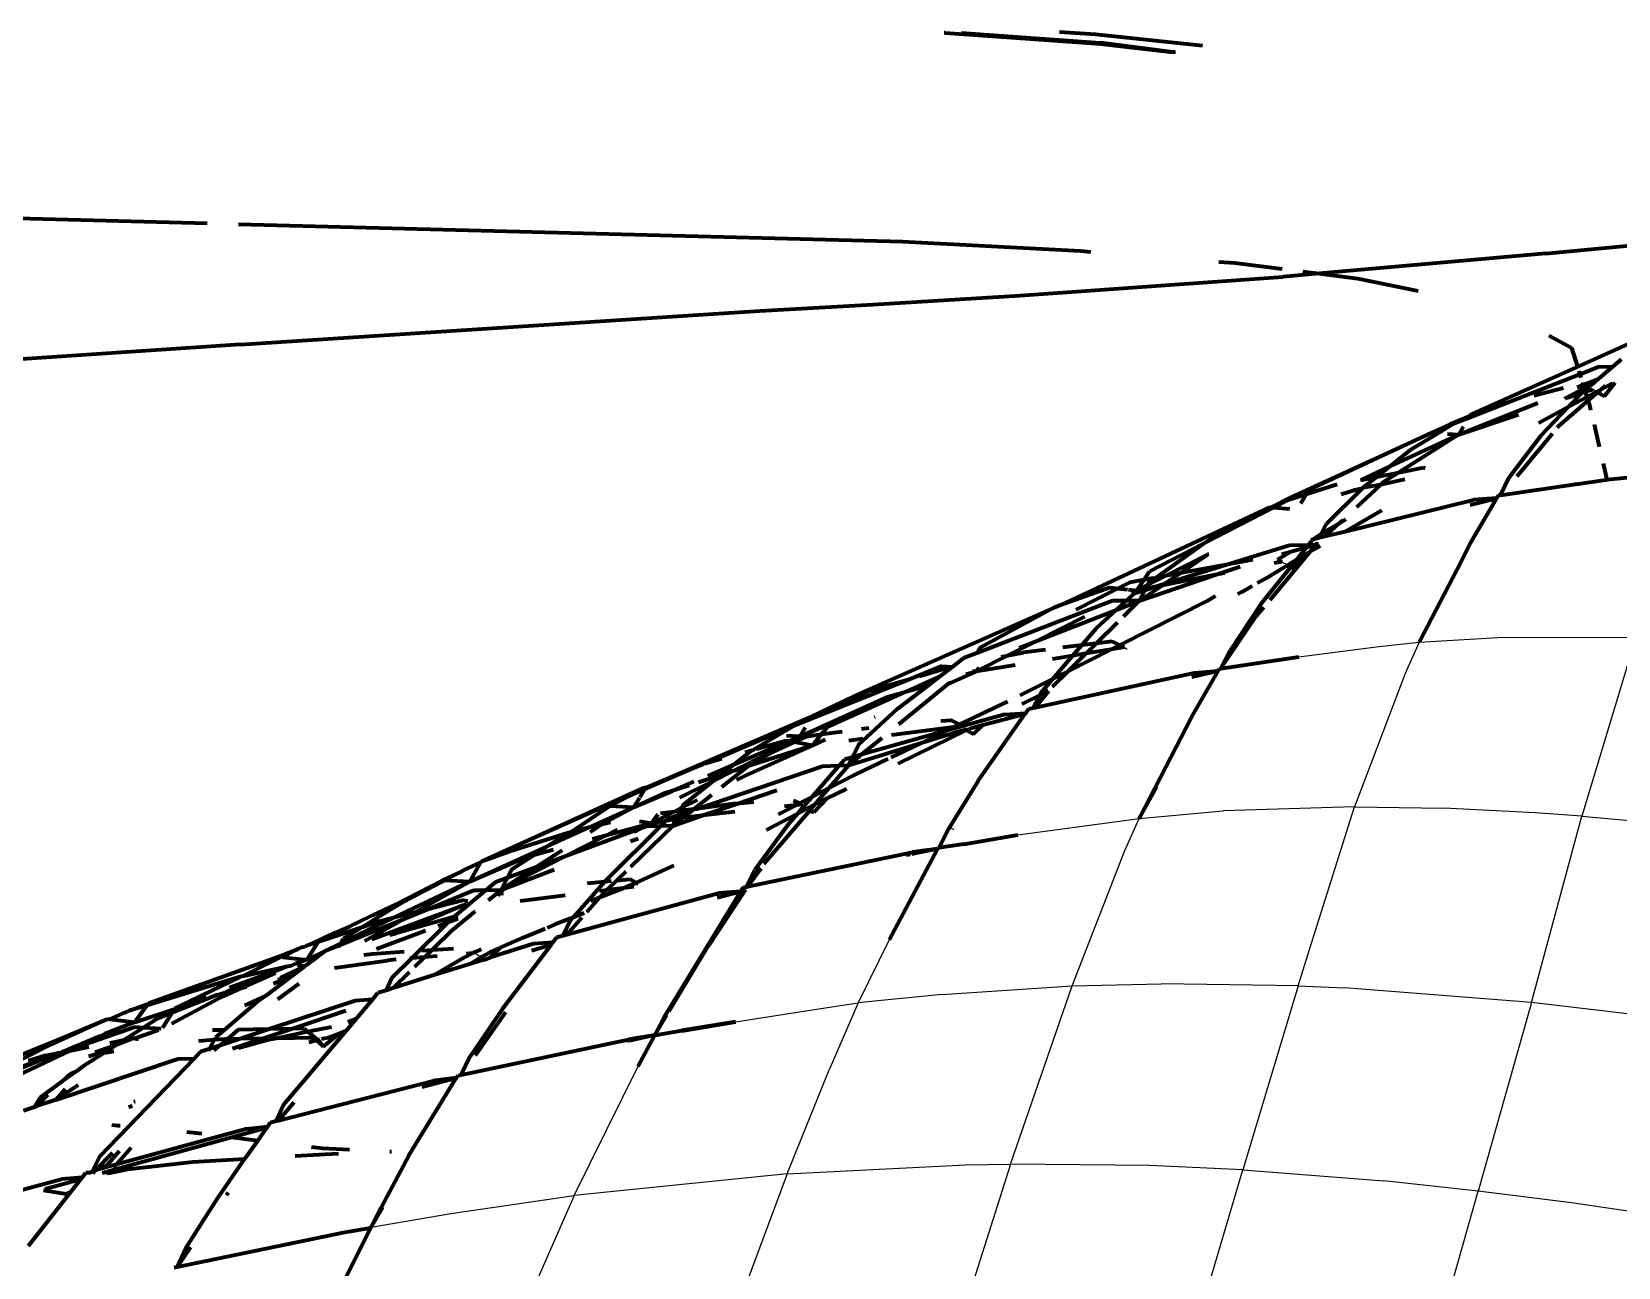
# Model space of a CAD drawing. Header units: millimetres. Extents: x 4307 to 31003, y 2809 to 20009.
# Drawn here: x 7376.8 to 7466.8, y 7479.4 to 7549.4 of the extents above; entities that cross this region are included whole.
import ezdxf

# ---------------------------------------------------------------- set-up
doc = ezdxf.new("R2010")
doc.units = ezdxf.units.MM
doc.layers.add('ProfileEdges', color=7, linetype='Continuous')

msp = doc.modelspace()

# ---------------------------------------------------------------- linework, layer by layer
for p, q in [((7465.543, 7529.02), (7465.339, 7529.167)), ((7447.718, 7519.394), (7448.048, 7519.205)), ((7448.048, 7519.205), (7448.221, 7519.105)), ((7453.203, 7514.581), (7455.507, 7514.839)), ((7455.507, 7514.839), (7454.699, 7513.058)), ((7455.507, 7514.839), (7460.28, 7515.113)), ((7460.28, 7515.113), (7467.675, 7515.096)), ((7467.703, 7514.859), (7464.715, 7504.976)), ((7438.769, 7514.542), (7438.944, 7514.429)), ((7448.68, 7514.005), (7453.203, 7514.581)), ((7454.699, 7513.058), (7451.824, 7505.489)), ((7429.72, 7509.984), (7429.6, 7510.069)), ((7430.241, 7509.614), (7429.892, 7509.862)), ((7420.521, 7505.634), (7420.641, 7505.553)), ((7420.641, 7505.553), (7420.84, 7505.418)), ((7420.84, 7505.418), (7420.953, 7505.296)), ((7432.738, 7503.914), (7439.624, 7504.832)), ((7438.807, 7503.014), (7439.624, 7504.832)), ((7439.624, 7504.832), (7444.382, 7505.27)), ((7451.824, 7505.489), (7444.382, 7505.27)), ((7449.273, 7497.407), (7451.824, 7505.489)), ((7451.824, 7505.489), (7456.891, 7505.417)), ((7462.072, 7505.163), (7456.891, 7505.417)), ((7461.875, 7494.413), (7464.715, 7504.976)), ((7464.715, 7504.976), (7462.072, 7505.163)), ((7464.715, 7504.976), (7468.688, 7504.607)), ((7435.835, 7495.352), (7438.807, 7503.014)), ((7425.446, 7497.964), (7423.688, 7494.384)), ((7401.986, 7497.207), (7402.327, 7496.972)), ((7402.327, 7496.972), (7402.459, 7496.831)), ((7448.639, 7495.35), (7449.273, 7497.407)), ((7428.435, 7494.853), (7435.835, 7495.352)), ((7432.334, 7485.247), (7435.835, 7495.352)), ((7435.835, 7495.352), (7440.87, 7495.453)), ((7448.639, 7495.35), (7440.87, 7495.453)), ((7448.639, 7495.35), (7445.495, 7484.908)), ((7448.639, 7495.35), (7451.259, 7495.227)), ((7461.875, 7494.413), (7451.259, 7495.227)), ((7421.341, 7494.032), (7423.688, 7494.384)), ((7423.688, 7494.384), (7422.051, 7490.582)), ((7428.435, 7494.853), (7423.688, 7494.384)), ((7461.875, 7494.413), (7458.844, 7483.707)), ((7469.134, 7493.536), (7461.875, 7494.413)), ((7416.731, 7493.307), (7421.341, 7494.032)), ((7407.592, 7483.455), (7411.216, 7490.787)), ((7419.661, 7484.687), (7422.051, 7490.582)), ((7419.661, 7484.687), (7429.771, 7485.193)), ((7432.334, 7485.247), (7429.018, 7474.834)), ((7429.771, 7485.193), (7432.334, 7485.247)), ((7440.209, 7485.164), (7432.334, 7485.247)), ((7445.495, 7484.908), (7440.209, 7485.164)), ((7419.661, 7484.687), (7407.592, 7483.455)), ((7419.661, 7484.687), (7415.944, 7474.684)), ((7442.996, 7476.443), (7445.495, 7484.908)), ((7445.495, 7484.908), (7453.498, 7484.297)), ((7458.844, 7483.707), (7453.498, 7484.297)), ((7400.596, 7482.44), (7407.592, 7483.455)), ((7407.592, 7483.455), (7403.374, 7473.873)), ((7455.783, 7472.958), (7458.844, 7483.707)), ((7464.127, 7483.049), (7458.844, 7483.707)), ((7396.077, 7481.664), (7400.596, 7482.44)), ((7469.235, 7482.289), (7464.127, 7483.049))]:
    msp.add_line(p, q)
at = {"layer": 'ProfileEdges', "lineweight": 211}
for p, q in [((7428.624, 7549.379), (7428.564, 7549.379)), ((7428.624, 7549.379), (7437.432, 7548.751)), ((7429.56, 7549.388), (7437.433, 7548.813)), ((7435.107, 7549.442), (7437.146, 7549.308)), ((7437.146, 7549.308), (7443.223, 7548.655)), ((7437.432, 7548.751), (7441.537, 7548.284)), ((7441.537, 7548.284), (7437.433, 7548.813)), ((7441.537, 7548.284), (7441.684, 7548.316)), ((7361.066, 7539.264), (7386.793, 7538.584)), ((7388.562, 7538.537), (7426.201, 7537.541)), ((7462.684, 7536.872), (7476.614, 7538.204)), ((7426.201, 7537.541), (7436.291, 7537.013)), ((7436.291, 7537.013), (7436.862, 7536.968)), ((7444.149, 7536.401), (7445.049, 7536.332)), ((7445.049, 7536.332), (7447.722, 7535.994)), ((7462.684, 7536.872), (7449.83, 7535.729)), ((7432.882, 7534.485), (7447.765, 7535.545)), ((7449.83, 7535.729), (7447.765, 7535.545)), ((7448.907, 7535.845), (7449.83, 7535.729)), ((7449.83, 7535.729), (7452.029, 7535.451)), ((7452.029, 7535.451), (7455.434, 7534.744)), ((7388.673, 7531.712), (7418.111, 7533.62)), ((7418.111, 7533.62), (7424.522, 7533.982)), ((7424.522, 7533.982), (7432.882, 7534.485)), ((7464.475, 7530.45), (7470.599, 7533.198)), ((7462.846, 7532.215), (7464.142, 7531.521)), ((7388.673, 7531.712), (7359.343, 7529.742)), ((7464.142, 7531.521), (7464.475, 7530.45)), ((7458.397, 7527.723), (7464.475, 7530.45)), ((7464.61, 7530.015), (7460.608, 7528.445)), ((7464.546, 7530.22), (7464.61, 7530.015)), ((7465.702, 7530.444), (7464.61, 7530.015)), ((7466.433, 7530.415), (7465.669, 7529.771)), ((7466.433, 7530.415), (7465.702, 7530.444)), ((7466.953, 7530.852), (7466.433, 7530.415)), ((7462.01, 7528.814), (7463.686, 7529.256)), ((7463.798, 7528.675), (7464.855, 7529.225)), ((7464.457, 7529.287), (7464.794, 7529.42)), ((7464.624, 7529.968), (7464.666, 7529.833)), ((7464.665, 7529.48), (7464.794, 7529.42)), ((7464.751, 7529.56), (7464.794, 7529.42)), ((7464.889, 7529.115), (7464.766, 7529.011)), ((7464.794, 7529.42), (7465.669, 7529.771)), ((7464.794, 7529.42), (7464.855, 7529.225)), ((7464.794, 7529.42), (7465.025, 7529.313)), ((7464.855, 7529.225), (7465.025, 7529.313)), ((7464.855, 7529.225), (7464.889, 7529.115)), ((7465.09, 7529.283), (7464.889, 7529.115)), ((7464.909, 7529.052), (7465.339, 7529.167)), ((7465.025, 7529.313), (7465.288, 7529.45)), ((7465.025, 7529.313), (7465.09, 7529.283)), ((7465.288, 7529.45), (7465.09, 7529.283)), ((7465.669, 7529.771), (7465.288, 7529.45)), ((7465.543, 7529.02), (7465.771, 7529.14)), ((7465.771, 7529.14), (7465.599, 7528.991)), ((7466.437, 7529.494), (7465.771, 7529.14)), ((7466.049, 7529.382), (7465.771, 7529.14)), ((7465.999, 7528.786), (7466.618, 7529.547)), ((7457.745, 7526.608), (7462.231, 7528.399)), ((7460.608, 7528.445), (7458.286, 7527.533)), ((7459.931, 7528.266), (7458.337, 7527.62)), ((7459.931, 7528.266), (7460.608, 7528.445)), ((7465.07, 7528.532), (7463.372, 7527.059)), ((7463.752, 7528.632), (7463.798, 7528.675)), ((7463.798, 7528.675), (7464.715, 7528.957)), ((7464.715, 7528.957), (7463.962, 7528.167)), ((7465.008, 7528.731), (7463.962, 7528.167)), ((7464.766, 7529.011), (7464.715, 7528.957)), ((7464.766, 7529.011), (7464.909, 7529.052)), ((7464.909, 7529.052), (7465.008, 7528.731)), ((7465.543, 7529.02), (7465.008, 7528.731)), ((7465.008, 7528.731), (7465.07, 7528.532)), ((7465.599, 7528.991), (7465.07, 7528.532)), ((7465.07, 7528.532), (7465.152, 7528.267)), ((7465.152, 7528.267), (7465.217, 7527.992)), ((7465.543, 7529.02), (7465.599, 7528.991)), ((7465.599, 7528.991), (7465.999, 7528.786)), ((7458.337, 7527.62), (7457.231, 7527.172)), ((7458.286, 7527.533), (7457.444, 7527.203)), ((7457.745, 7526.608), (7461.126, 7527.747)), ((7458.337, 7527.62), (7458.286, 7527.533)), ((7458.397, 7527.723), (7458.337, 7527.62)), ((7463.962, 7528.167), (7462.267, 7527.253)), ((7463.962, 7528.167), (7462.384, 7526.512)), ((7456.236, 7526.713), (7448.207, 7523.033)), ((7449.232, 7523.452), (7456.236, 7526.713)), ((7457.745, 7526.608), (7453.845, 7524.804)), ((7457.745, 7526.608), (7454.337, 7524.456)), ((7456.595, 7526.688), (7454.989, 7525.715)), ((7456.236, 7526.713), (7457.231, 7527.172)), ((7456.236, 7526.713), (7456.595, 7526.688)), ((7457.444, 7527.203), (7456.595, 7526.688)), ((7457.112, 7526.652), (7457.745, 7526.608)), ((7458, 7527.044), (7457.745, 7526.608)), ((7462.384, 7526.512), (7460.573, 7524.142)), ((7463.037, 7526.653), (7461.036, 7524.222)), ((7463.372, 7527.059), (7463.327, 7527.004)), ((7465.41, 7527.165), (7465.702, 7525.915)), ((7454.989, 7525.715), (7453.845, 7524.804)), ((7453.845, 7524.804), (7452.165, 7524.027)), ((7453.845, 7524.804), (7453.102, 7524.212)), ((7454.337, 7524.456), (7455.748, 7524.735)), ((7455.748, 7524.735), (7455.832, 7524.698)), ((7465.923, 7524.968), (7466.14, 7524.038)), ((7450.85, 7523.764), (7449.073, 7523.196)), ((7453.297, 7523.757), (7451.936, 7522.49)), ((7452.165, 7524.027), (7453.102, 7524.212)), ((7453.102, 7524.212), (7452.306, 7523.577)), ((7453.297, 7523.757), (7452.306, 7523.577)), ((7453.102, 7524.212), (7454.337, 7524.456)), ((7454.692, 7524.052), (7453.297, 7523.757)), ((7453.439, 7523.889), (7453.297, 7523.757)), ((7454.337, 7524.456), (7453.439, 7523.889)), ((7460.573, 7524.142), (7460.114, 7523.169)), ((7460.114, 7523.169), (7464.365, 7523.79)), ((7464.391, 7523.793), (7464.365, 7523.79)), ((7464.391, 7523.793), (7465.941, 7524.019)), ((7465.941, 7524.019), (7466.14, 7524.038)), ((7469.844, 7524.387), (7466.14, 7524.038)), ((7448.207, 7523.033), (7447.094, 7522.473)), ((7448.077, 7522.878), (7447.262, 7522.459)), ((7449.073, 7523.196), (7448.077, 7522.878)), ((7449.073, 7523.196), (7448.762, 7522.698)), ((7449.232, 7523.452), (7449.073, 7523.196)), ((7450.22, 7521.518), (7452.267, 7523.54)), ((7451.856, 7523.453), (7451.083, 7523.196)), ((7451.301, 7521.114), (7458.581, 7522.898)), ((7452.267, 7523.54), (7451.856, 7523.453)), ((7452.267, 7523.54), (7452.306, 7523.577)), ((7459.864, 7522.967), (7458.397, 7522.593)), ((7459.864, 7522.967), (7458.406, 7520.482)), ((7459.883, 7522.999), (7458.581, 7522.898)), ((7459.883, 7522.999), (7459.864, 7522.967)), ((7459.971, 7523.148), (7459.883, 7522.999)), ((7460.114, 7523.169), (7459.971, 7523.148)), ((7447.039, 7522.478), (7435.162, 7516.938)), ((7447.262, 7522.459), (7443.26, 7520.405)), ((7447.039, 7522.478), (7444.051, 7520.944)), ((7447.039, 7522.478), (7447.094, 7522.473)), ((7447.094, 7522.473), (7447.262, 7522.459)), ((7447.262, 7522.459), (7448.152, 7522.386)), ((7451.301, 7521.114), (7453.389, 7522.324)), ((7449.961, 7520.99), (7450.947, 7521.57)), ((7449.961, 7520.99), (7450.22, 7521.518)), ((7450.947, 7521.57), (7450.156, 7520.834)), ((7450.156, 7520.834), (7451.301, 7521.114)), ((7450.947, 7521.57), (7451.346, 7521.804)), ((7451.144, 7521.753), (7450.947, 7521.57)), ((7443.26, 7520.405), (7440.218, 7518.843)), ((7440.569, 7518.489), (7443.26, 7520.405)), ((7443.26, 7520.405), (7444.051, 7520.944)), ((7444.543, 7519.216), (7448.156, 7520.336)), ((7448.156, 7520.336), (7449.233, 7520.357)), ((7448.188, 7519.949), (7449.117, 7520.213)), ((7449.117, 7520.213), (7448.544, 7519.504)), ((7449.117, 7520.213), (7449.653, 7520.365)), ((7449.233, 7520.357), (7449.117, 7520.213)), ((7449.486, 7520.67), (7449.233, 7520.357)), ((7449.233, 7520.357), (7449.653, 7520.365)), ((7449.653, 7520.365), (7449.319, 7519.966)), ((7449.319, 7519.966), (7449.902, 7520.304)), ((7449.384, 7520.652), (7449.486, 7520.67)), ((7449.486, 7520.67), (7449.961, 7520.99)), ((7449.486, 7520.67), (7449.846, 7520.758)), ((7449.653, 7520.365), (7449.707, 7520.476)), ((7449.74, 7520.447), (7449.653, 7520.365)), ((7449.792, 7520.401), (7449.653, 7520.365)), ((7449.846, 7520.758), (7449.961, 7520.99)), ((7449.846, 7520.758), (7450.156, 7520.834)), ((7458.406, 7520.482), (7457.853, 7519.369)), ((7443.482, 7519.784), (7441.132, 7518.592)), ((7441.944, 7518.741), (7443.482, 7519.784)), ((7443.482, 7519.784), (7443.504, 7519.799)), ((7443.566, 7519.827), (7443.504, 7519.799)), ((7446.076, 7519.496), (7444.543, 7519.216)), ((7449.319, 7519.966), (7447.025, 7517.221)), ((7447.718, 7519.394), (7447.277, 7519.307)), ((7447.443, 7519.501), (7447.718, 7519.394)), ((7447.461, 7519.522), (7448.188, 7519.949)), ((7447.709, 7519.813), (7448.188, 7519.949)), ((7448.544, 7519.504), (7448.048, 7519.205)), ((7448.544, 7519.504), (7448.221, 7519.105)), ((7448.414, 7518.995), (7449.088, 7519.833)), ((7449.088, 7519.833), (7448.544, 7519.504)), ((7449.088, 7519.833), (7449.319, 7519.966)), ((7457.853, 7519.369), (7455.507, 7514.839)), ((7439.9, 7518.367), (7439.087, 7518.219)), ((7439.496, 7517.762), (7439.9, 7518.367)), ((7439.632, 7517.172), (7443.924, 7518.641)), ((7439.9, 7518.367), (7440.218, 7518.843)), ((7440.402, 7518.459), (7439.9, 7518.367)), ((7441.132, 7518.592), (7440.078, 7518.058)), ((7440.216, 7518.332), (7440.078, 7518.058)), ((7440.216, 7518.332), (7440.402, 7518.459)), ((7440.402, 7518.459), (7440.569, 7518.489)), ((7441.132, 7518.592), (7440.569, 7518.489)), ((7443.924, 7518.641), (7440.919, 7518.045)), ((7441.047, 7518.132), (7444.543, 7519.216)), ((7441.047, 7518.132), (7441.944, 7518.741)), ((7441.944, 7518.741), (7441.132, 7518.592)), ((7444.543, 7519.216), (7441.944, 7518.741)), ((7443.924, 7518.641), (7445.35, 7519.13)), ((7444.463, 7518.748), (7443.924, 7518.641)), ((7446.788, 7518.445), (7446.319, 7518.184)), ((7446.335, 7518.204), (7446.788, 7518.445)), ((7448.221, 7519.105), (7446.495, 7516.97)), ((7446.788, 7518.445), (7447.853, 7519.087)), ((7447.853, 7519.087), (7447.978, 7519.16)), ((7448.048, 7519.205), (7447.978, 7519.16)), ((7447.978, 7519.16), (7448.221, 7519.105)), ((7448.221, 7519.105), (7448.414, 7518.995)), ((7437.981, 7517.923), (7435.162, 7516.938)), ((7438.414, 7517.877), (7436.039, 7516.673)), ((7437.981, 7517.923), (7438.414, 7517.877)), ((7439.087, 7518.219), (7438.414, 7517.877)), ((7438.414, 7517.877), (7438.958, 7517.82)), ((7438.894, 7517.173), (7439.376, 7517.614)), ((7439.02, 7517.813), (7439.496, 7517.762)), ((7439.188, 7517.637), (7439.496, 7517.762)), ((7439.496, 7517.762), (7439.207, 7517.617)), ((7439.376, 7517.614), (7439.943, 7517.789)), ((7440.078, 7518.058), (7439.496, 7517.762)), ((7439.977, 7517.858), (7439.496, 7517.762)), ((7439.632, 7517.172), (7440.919, 7518.045)), ((7439.943, 7517.789), (7439.632, 7517.172)), ((7439.943, 7517.789), (7440.497, 7517.961)), ((7439.977, 7517.858), (7439.943, 7517.789)), ((7440.078, 7518.058), (7439.977, 7517.858)), ((7440.497, 7517.961), (7439.977, 7517.858)), ((7440.497, 7517.961), (7441.047, 7518.132)), ((7440.919, 7518.045), (7440.497, 7517.961)), ((7440.919, 7518.045), (7441.047, 7518.132)), ((7443.484, 7517.185), (7443.945, 7517.456)), ((7445.431, 7517.677), (7445.192, 7517.557)), ((7445.431, 7517.677), (7446.024, 7518.02)), ((7434.582, 7516.683), (7423.76, 7511.904)), ((7438.108, 7517.175), (7430.416, 7514.21)), ((7430.603, 7514.539), (7434.582, 7516.683)), ((7433.872, 7514.927), (7438.342, 7516.669)), ((7434.582, 7516.683), (7434.743, 7516.769)), ((7435.162, 7516.938), (7434.743, 7516.769)), ((7437.201, 7515.626), (7438.342, 7516.669)), ((7438.894, 7517.173), (7438.108, 7517.175)), ((7438.342, 7516.669), (7438.894, 7517.173)), ((7438.342, 7516.669), (7439.632, 7517.172)), ((7438.513, 7514.671), (7443.484, 7517.185)), ((7439.632, 7517.172), (7438.732, 7516.284)), ((7439.632, 7517.172), (7438.894, 7517.173)), ((7446.495, 7516.97), (7444.782, 7514.357)), ((7446.673, 7516.8), (7446.257, 7516.302)), ((7436.53, 7516.267), (7433.872, 7514.927)), ((7436.37, 7514.662), (7437.201, 7515.626)), ((7438.392, 7515.949), (7437.191, 7514.766)), ((7444.262, 7513.34), (7446.257, 7516.302)), ((7433.872, 7514.927), (7432.184, 7514.076)), ((7432.819, 7514.516), (7433.872, 7514.927)), ((7437.191, 7514.766), (7436.37, 7514.662)), ((7437.191, 7514.766), (7436.603, 7514.187)), ((7438.096, 7514.88), (7437.191, 7514.766)), ((7438.513, 7514.671), (7438.096, 7514.88)), ((7429.039, 7513.438), (7429.674, 7513.924)), ((7430.416, 7514.21), (7429.674, 7513.924)), ((7432.184, 7514.076), (7430.38, 7513.166)), ((7430.603, 7514.539), (7430.416, 7514.21)), ((7431.792, 7514), (7432.184, 7514.076)), ((7432.184, 7514.076), (7433.063, 7514.245)), ((7434.316, 7514.403), (7433.063, 7514.245)), ((7435.854, 7514.064), (7434.717, 7513.877)), ((7434.727, 7512.755), (7435.854, 7514.064)), ((7436.37, 7514.662), (7435.296, 7514.527)), ((7435.597, 7513.196), (7438.014, 7514.418)), ((7436.603, 7514.187), (7435.597, 7513.196)), ((7435.854, 7514.064), (7436.37, 7514.662)), ((7436.603, 7514.187), (7435.854, 7514.064)), ((7438.014, 7514.418), (7436.603, 7514.187)), ((7438.014, 7514.418), (7438.513, 7514.671)), ((7438.769, 7514.542), (7438.014, 7514.418)), ((7438.769, 7514.542), (7438.513, 7514.671)), ((7444.262, 7513.34), (7444.782, 7514.357)), ((7444.262, 7513.34), (7448.68, 7514.005)), ((7428.429, 7513.463), (7426.646, 7512.743)), ((7428.878, 7513.399), (7427.153, 7512.892)), ((7428.341, 7512.903), (7428.97, 7513.385)), ((7428.429, 7513.463), (7429.039, 7513.438)), ((7430.38, 7513.166), (7428.785, 7512.447)), ((7428.97, 7513.385), (7428.878, 7513.399)), ((7428.97, 7513.385), (7429.039, 7513.438)), ((7430.38, 7513.166), (7429.797, 7512.998)), ((7430.38, 7513.166), (7430.191, 7513.195)), ((7432.599, 7513.53), (7430.38, 7513.166)), ((7430.537, 7513.369), (7430.38, 7513.166)), ((7433.724, 7511.13), (7442.738, 7513.096)), ((7435.597, 7513.196), (7434.683, 7512.294)), ((7434.727, 7512.755), (7435.597, 7513.196)), ((7442.587, 7510.583), (7444.107, 7513.216)), ((7442.605, 7512.868), (7444.107, 7513.216)), ((7442.738, 7513.096), (7444.107, 7513.216)), ((7444.107, 7513.216), (7444.171, 7513.327)), ((7444.171, 7513.327), (7444.262, 7513.34)), ((7426.646, 7512.743), (7420.955, 7510.447)), ((7421.992, 7511.063), (7424.229, 7512.033)), ((7426.646, 7512.743), (7424.229, 7512.033)), ((7425.922, 7511.049), (7427.658, 7512.379)), ((7428.785, 7512.447), (7425.986, 7510.166)), ((7428.341, 7512.903), (7426.34, 7511.999)), ((7426.758, 7512.119), (7426.34, 7511.999)), ((7427.933, 7512.59), (7426.758, 7512.119)), ((7427.658, 7512.379), (7426.758, 7512.119)), ((7427.658, 7512.379), (7427.933, 7512.59)), ((7427.933, 7512.59), (7428.341, 7512.903)), ((7428.918, 7512.555), (7428.785, 7512.447)), ((7432.887, 7511.825), (7434.727, 7512.755)), ((7433.724, 7511.13), (7434.498, 7512.081)), ((7433.985, 7511.833), (7434.408, 7512.061)), ((7434.061, 7511.983), (7434.727, 7512.755)), ((7434.468, 7512.075), (7434.408, 7512.061)), ((7425.223, 7511.676), (7420.386, 7509.489)), ((7425.425, 7511.585), (7421.937, 7510.01)), ((7423.76, 7511.904), (7421.992, 7511.063)), ((7425.425, 7511.585), (7424.193, 7511.092)), ((7426.34, 7511.999), (7425.223, 7511.676)), ((7426.34, 7511.999), (7425.425, 7511.585)), ((7429.432, 7510.159), (7432.176, 7511.476)), ((7432.999, 7511.338), (7433.985, 7511.833)), ((7433.62, 7511.108), (7433.985, 7511.833)), ((7433.62, 7511.108), (7433.724, 7511.13)), ((7433.985, 7511.833), (7434.061, 7511.983)), ((7412.79, 7507.074), (7421.057, 7510.619)), ((7420.955, 7510.447), (7420.064, 7510.088)), ((7420.386, 7509.489), (7424.193, 7511.092)), ((7421.057, 7510.619), (7420.955, 7510.447)), ((7421.992, 7511.063), (7421.057, 7510.619)), ((7423.717, 7509.012), (7425.922, 7511.049)), ((7424.645, 7510.582), (7424.608, 7510.565)), ((7428.384, 7510.372), (7428.951, 7510.418)), ((7429.432, 7510.159), (7428.951, 7510.418)), ((7431.985, 7510.738), (7429.6, 7510.069)), ((7430.504, 7506.97), (7433.148, 7510.746)), ((7433.148, 7510.746), (7430.756, 7510.123)), ((7431.985, 7510.738), (7433.196, 7510.814)), ((7433.148, 7510.746), (7433.196, 7510.814)), ((7433.196, 7510.814), (7433.362, 7511.051)), ((7433.362, 7511.051), (7433.62, 7511.108)), ((7442.587, 7510.583), (7439.624, 7504.832)), ((7418.854, 7509.574), (7415.066, 7507.962)), ((7419.165, 7509.557), (7417.741, 7508.716)), ((7419.165, 7509.557), (7418.854, 7509.574)), ((7420.064, 7510.088), (7419.165, 7509.557)), ((7420.386, 7509.489), (7419.633, 7509.531)), ((7419.742, 7509.215), (7420.386, 7509.489)), ((7420.386, 7509.489), (7419.874, 7509.192)), ((7420.744, 7509.475), (7420.058, 7509.16)), ((7420.692, 7510.004), (7420.386, 7509.489)), ((7421.595, 7509.592), (7420.744, 7509.475)), ((7421.096, 7508.983), (7421.595, 7509.592)), ((7421.595, 7509.592), (7421.937, 7510.01)), ((7422.789, 7509.755), (7421.595, 7509.592)), ((7423.967, 7509.35), (7423.165, 7509.247)), ((7424.304, 7509.962), (7423.885, 7509.904)), ((7428.724, 7509.82), (7423.891, 7508.459)), ((7425.044, 7509.398), (7423.891, 7508.459)), ((7429.115, 7510.007), (7425.587, 7509.557)), ((7429.842, 7509.838), (7425.946, 7507.939)), ((7427.258, 7509.116), (7428.724, 7509.82)), ((7429.273, 7509.737), (7427.258, 7509.116)), ((7429.6, 7510.069), (7428.724, 7509.82)), ((7428.724, 7509.82), (7429.115, 7510.007)), ((7429.115, 7510.007), (7429.432, 7510.159)), ((7429.6, 7510.069), (7429.115, 7510.007)), ((7429.854, 7509.889), (7429.273, 7509.737)), ((7429.6, 7510.069), (7429.432, 7510.159)), ((7429.854, 7509.889), (7429.842, 7509.838)), ((7429.842, 7509.838), (7430.241, 7509.614)), ((7429.892, 7509.862), (7429.854, 7509.889)), ((7430.069, 7509.944), (7429.892, 7509.862)), ((7430.756, 7510.123), (7430.069, 7509.944)), ((7430.241, 7509.614), (7430.756, 7510.123)), ((7416.653, 7507.896), (7419.742, 7509.215)), ((7416.653, 7507.896), (7417.531, 7508.592)), ((7417.741, 7508.716), (7417.277, 7508.585)), ((7421.096, 7508.983), (7417.408, 7507.306)), ((7421.096, 7508.983), (7417.506, 7507.817)), ((7418.918, 7508.637), (7417.506, 7507.817)), ((7417.741, 7508.716), (7417.531, 7508.592)), ((7418.918, 7508.637), (7417.646, 7508.053)), ((7419.599, 7509.239), (7417.924, 7508.767)), ((7419.874, 7509.192), (7418.918, 7508.637)), ((7420.058, 7509.16), (7418.918, 7508.637)), ((7419.742, 7509.215), (7419.599, 7509.239)), ((7419.874, 7509.192), (7419.742, 7509.215)), ((7420.058, 7509.16), (7419.874, 7509.192)), ((7421.096, 7508.983), (7420.058, 7509.16)), ((7421.817, 7509.308), (7421.096, 7508.983)), ((7427.258, 7509.116), (7423.138, 7507.845)), ((7423.891, 7508.459), (7423.138, 7507.845)), ((7423.717, 7509.012), (7423.37, 7508.312)), ((7423.891, 7508.459), (7423.37, 7508.312)), ((7425.559, 7508.3), (7427.258, 7509.116)), ((7414.896, 7507.915), (7411.608, 7506.491)), ((7412.79, 7507.074), (7414.896, 7507.915)), ((7414.57, 7505.392), (7421.615, 7507.784)), ((7415.066, 7507.962), (7414.896, 7507.915)), ((7415.955, 7508.213), (7415.066, 7507.962)), ((7415.163, 7507.26), (7416.653, 7507.896)), ((7415.892, 7507.292), (7416.653, 7507.896)), ((7417.381, 7507.744), (7415.944, 7506.607)), ((7416.563, 7507.51), (7417.646, 7508.053)), ((7417.381, 7507.744), (7416.563, 7507.51)), ((7417.506, 7507.817), (7417.381, 7507.744)), ((7421.072, 7506.051), (7422.607, 7507.824)), ((7422.607, 7507.824), (7421.615, 7507.784)), ((7422.025, 7506.546), (7423.138, 7507.845)), ((7422.607, 7507.824), (7422.921, 7508.186)), ((7423.138, 7507.845), (7422.607, 7507.824)), ((7423.37, 7508.312), (7422.921, 7508.186)), ((7423.37, 7508.312), (7423.138, 7507.845)), ((7423.467, 7507.296), (7425.393, 7508.221)), ((7411.668, 7506.588), (7412.79, 7507.074)), ((7413.166, 7506.407), (7414.382, 7506.926)), ((7414.106, 7506.712), (7413.166, 7506.407)), ((7413.588, 7506.02), (7415.488, 7506.972)), ((7413.766, 7505.606), (7415.488, 7506.972)), ((7415.892, 7507.292), (7414.634, 7506.884)), ((7415.488, 7506.972), (7416.563, 7507.51)), ((7415.488, 7506.972), (7415.892, 7507.292)), ((7416.563, 7507.51), (7415.892, 7507.292)), ((7417.408, 7507.306), (7416.803, 7507.003)), ((7423.467, 7507.296), (7422.025, 7506.546)), ((7430.504, 7506.97), (7428.811, 7504.247)), ((7439.624, 7504.832), (7440.62, 7506.658)), ((7402.33, 7502.402), (7411.571, 7506.588)), ((7409.641, 7505.556), (7410.653, 7506.084)), ((7411.608, 7506.491), (7410.653, 7506.084)), ((7410.973, 7505.47), (7413.166, 7506.407)), ((7412.579, 7506.216), (7410.973, 7505.47)), ((7410.973, 7505.47), (7411.311, 7506.014)), ((7411.327, 7506.039), (7411.608, 7506.491)), ((7411.571, 7506.588), (7411.668, 7506.588)), ((7411.608, 7506.491), (7411.668, 7506.588)), ((7413.166, 7506.407), (7412.579, 7506.216)), ((7414.567, 7505.881), (7413.683, 7505.438)), ((7415.377, 7506.159), (7414.376, 7505.367)), ((7416.818, 7505.675), (7419.075, 7506.45)), ((7417.758, 7505.758), (7416.818, 7505.675)), ((7420.037, 7505.861), (7420.389, 7505.696)), ((7421.072, 7506.051), (7420.389, 7505.696)), ((7420.641, 7505.553), (7421.072, 7506.051)), ((7422.025, 7506.546), (7421.072, 7506.051)), ((7421.172, 7505.194), (7421.928, 7505.98)), ((7421.234, 7505.624), (7422.025, 7506.546)), ((7421.928, 7505.98), (7421.348, 7505.684)), ((7423.031, 7506.518), (7421.928, 7505.98)), ((7409.447, 7505.568), (7402.33, 7502.402)), ((7407.43, 7504.086), (7409.564, 7505.515)), ((7410.973, 7505.47), (7408.422, 7504.318)), ((7409.4, 7504.644), (7410.973, 7505.47)), ((7409.447, 7505.568), (7409.641, 7505.556)), ((7409.564, 7505.515), (7409.641, 7505.556)), ((7409.641, 7505.556), (7410.973, 7505.47)), ((7413.254, 7505.223), (7411.969, 7504.578)), ((7411.969, 7504.578), (7412.354, 7505.072)), ((7413.254, 7505.223), (7412.493, 7505.124)), ((7412.802, 7504.715), (7412.92, 7504.832)), ((7412.92, 7504.832), (7413.479, 7505.022)), ((7413.188, 7504.428), (7414.844, 7504.997)), ((7413.748, 7504.871), (7413.188, 7504.428)), ((7413.683, 7505.438), (7413.254, 7505.223)), ((7413.599, 7505.267), (7413.254, 7505.223)), ((7413.479, 7505.022), (7413.375, 7504.81)), ((7413.375, 7504.81), (7413.748, 7504.871)), ((7413.479, 7505.022), (7414.285, 7505.296)), ((7413.599, 7505.267), (7413.479, 7505.022)), ((7413.683, 7505.438), (7413.599, 7505.267)), ((7414.376, 7505.367), (7413.599, 7505.267)), ((7413.766, 7505.606), (7413.683, 7505.438)), ((7413.8, 7504.879), (7413.748, 7504.871)), ((7414.285, 7505.296), (7413.8, 7504.879)), ((7414.844, 7504.997), (7413.8, 7504.879)), ((7414.285, 7505.296), (7414.376, 7505.367)), ((7414.376, 7505.367), (7414.57, 7505.392)), ((7416.627, 7505.658), (7414.57, 7505.392)), ((7414.844, 7504.997), (7416.818, 7505.675)), ((7416.707, 7505.206), (7414.844, 7504.997)), ((7416.818, 7505.675), (7416.627, 7505.658)), ((7418.391, 7502.308), (7420.953, 7505.296)), ((7418.494, 7504.19), (7420.265, 7505.119)), ((7420.202, 7505.599), (7419.166, 7505.06)), ((7420.202, 7505.599), (7419.524, 7505.522)), ((7419.719, 7504.488), (7420.265, 7505.119)), ((7420.389, 7505.696), (7420.202, 7505.599)), ((7420.521, 7505.634), (7420.202, 7505.599)), ((7420.265, 7505.119), (7420.641, 7505.553)), ((7420.265, 7505.119), (7420.767, 7505.382)), ((7420.389, 7505.696), (7420.521, 7505.634)), ((7420.84, 7505.418), (7420.767, 7505.382)), ((7420.767, 7505.382), (7420.953, 7505.296)), ((7421.234, 7505.624), (7420.84, 7505.418)), ((7420.953, 7505.296), (7421.234, 7505.624)), ((7420.953, 7505.296), (7421.172, 7505.194)), ((7421.348, 7505.684), (7421.234, 7505.624)), ((7403.944, 7502.987), (7407.275, 7504.038)), ((7408.422, 7504.318), (7406.047, 7503.245)), ((7406.047, 7503.245), (7407.275, 7504.038)), ((7407.13, 7502.716), (7411.463, 7504.32)), ((7407.275, 7504.038), (7407.43, 7504.086)), ((7408.422, 7504.318), (7407.43, 7504.086)), ((7409.164, 7504.491), (7408.422, 7504.318)), ((7409.164, 7504.491), (7408.502, 7504.061)), ((7409.4, 7504.644), (7409.164, 7504.491)), ((7409.649, 7504.604), (7409.164, 7504.491)), ((7409.43, 7503.891), (7411.969, 7504.578)), ((7409.43, 7503.891), (7410.044, 7504.205)), ((7409.457, 7501.398), (7412.494, 7504.409)), ((7413.188, 7504.428), (7410.795, 7502.101)), ((7411.01, 7504.089), (7411.463, 7504.32)), ((7411.295, 7504.675), (7411.969, 7504.578)), ((7411.463, 7504.32), (7411.643, 7504.387)), ((7411.643, 7504.387), (7411.969, 7504.578)), ((7412.494, 7504.409), (7411.643, 7504.387)), ((7411.969, 7504.578), (7412.802, 7504.715)), ((7412.494, 7504.409), (7412.802, 7504.715)), ((7413.188, 7504.428), (7412.494, 7504.409)), ((7412.802, 7504.715), (7413.375, 7504.81)), ((7413.375, 7504.81), (7413.188, 7504.428)), ((7419.719, 7504.488), (7417.838, 7501.931)), ((7428.811, 7504.247), (7428.271, 7503.178)), ((7429.029, 7504.279), (7428.996, 7504.231)), ((7406.047, 7503.245), (7401.676, 7501.27)), ((7405.331, 7502.782), (7406.047, 7503.245)), ((7405.331, 7502.782), (7406.423, 7503.078)), ((7406.914, 7503.03), (7405.498, 7502.112)), ((7407.13, 7502.716), (7409.43, 7503.891)), ((7408.633, 7503.676), (7409.43, 7503.891)), ((7410.785, 7503.549), (7411.216, 7503.706)), ((7428.189, 7503.112), (7426.574, 7500.045)), ((7428.189, 7503.112), (7426.744, 7502.814)), ((7428.189, 7503.112), (7426.775, 7502.928)), ((7428.22, 7503.17), (7428.189, 7503.112)), ((7428.271, 7503.178), (7428.22, 7503.17)), ((7429.684, 7503.377), (7428.271, 7503.178)), ((7429.684, 7503.377), (7432.738, 7503.914)), ((7402.302, 7502.354), (7401.311, 7501.908)), ((7401.676, 7501.27), (7404.942, 7502.677)), ((7401.676, 7501.27), (7402.302, 7502.354)), ((7402.302, 7502.354), (7402.33, 7502.402)), ((7402.33, 7502.402), (7403.944, 7502.987)), ((7403.833, 7501.031), (7407.13, 7502.716)), ((7404.052, 7501.956), (7405.331, 7502.782)), ((7404.942, 7502.677), (7405.331, 7502.782)), ((7405.498, 7502.112), (7407.13, 7502.716)), ((7411.093, 7501.197), (7413.248, 7502.177)), ((7417.429, 7500.98), (7426.775, 7502.928)), ((7418.391, 7502.308), (7418.353, 7502.256)), ((7426.64, 7502.793), (7426.424, 7502.748)), ((7397.356, 7499.203), (7401.676, 7501.27)), ((7397.461, 7499.957), (7400.141, 7501.336)), ((7400.141, 7501.336), (7398.134, 7500.229)), ((7398.134, 7500.229), (7400.124, 7501.263)), ((7398.566, 7499.506), (7401.676, 7501.27)), ((7400.124, 7501.263), (7400.25, 7501.332)), ((7401.176, 7501.81), (7400.141, 7501.336)), ((7400.141, 7501.336), (7400.25, 7501.332)), ((7400.25, 7501.332), (7401.176, 7501.81)), ((7400.25, 7501.332), (7401.676, 7501.27)), ((7401.176, 7501.81), (7401.311, 7501.908)), ((7402.591, 7500.776), (7403.152, 7501.243)), ((7403.152, 7501.243), (7403.813, 7501.488)), ((7403.813, 7501.488), (7403.454, 7500.785)), ((7403.601, 7500.842), (7406.454, 7501.945)), ((7403.813, 7501.488), (7405.498, 7502.112)), ((7404.052, 7501.956), (7403.813, 7501.488)), ((7405.498, 7502.112), (7403.833, 7501.031)), ((7409.338, 7501.264), (7407.531, 7499.219)), ((7408.35, 7501.169), (7409.338, 7501.264)), ((7409.457, 7501.398), (7409.338, 7501.264)), ((7409.338, 7501.264), (7409.705, 7501.299)), ((7409.999, 7501.327), (7409.423, 7500.767)), ((7410.522, 7501.836), (7409.999, 7501.327)), ((7409.999, 7501.327), (7410.743, 7501.398)), ((7411.093, 7501.197), (7410.743, 7501.398)), ((7417.37, 7500.968), (7417.838, 7501.931)), ((7418.175, 7502.01), (7417.429, 7500.98)), ((7399.194, 7499.663), (7401.909, 7500.768)), ((7400.866, 7499.339), (7402.591, 7500.776)), ((7401.909, 7500.768), (7402.591, 7500.776)), ((7402.591, 7500.776), (7403.454, 7500.785)), ((7402.738, 7500.197), (7403.135, 7500.523)), ((7403.135, 7500.523), (7403.454, 7500.785)), ((7403.37, 7500.56), (7403.135, 7500.523)), ((7403.284, 7500.454), (7403.37, 7500.56)), ((7403.37, 7500.56), (7403.601, 7500.842)), ((7403.575, 7500.591), (7403.37, 7500.56)), ((7403.454, 7500.785), (7403.601, 7500.842)), ((7403.7, 7500.963), (7403.601, 7500.842)), ((7403.7, 7500.963), (7403.833, 7501.031)), ((7407.085, 7500.469), (7404.526, 7500.142)), ((7407.177, 7498.258), (7415.772, 7500.598)), ((7408.314, 7499.539), (7409.055, 7500.373)), ((7408.545, 7500.173), (7409.055, 7500.373)), ((7409.366, 7500.76), (7409.021, 7500.716)), ((7409.055, 7500.373), (7410.37, 7500.888)), ((7409.055, 7500.373), (7409.289, 7500.637)), ((7409.366, 7500.76), (7409.289, 7500.637)), ((7409.423, 7500.767), (7409.366, 7500.76)), ((7410.37, 7500.888), (7409.423, 7500.767)), ((7410.37, 7500.888), (7410.683, 7501.011)), ((7410.984, 7500.967), (7410.37, 7500.888)), ((7410.683, 7501.011), (7411.093, 7501.197)), ((7411.249, 7501.108), (7411.093, 7501.197)), ((7417.022, 7500.695), (7412.745, 7493.683)), ((7417.268, 7500.757), (7415.181, 7497.59)), ((7415.727, 7500.365), (7417.022, 7500.695)), ((7417.022, 7500.695), (7415.772, 7500.598)), ((7417.046, 7500.733), (7417.022, 7500.695)), ((7417.162, 7500.925), (7417.046, 7500.733)), ((7417.268, 7500.757), (7417.046, 7500.733)), ((7417.162, 7500.925), (7417.37, 7500.968)), ((7417.268, 7500.757), (7417.289, 7500.802)), ((7417.322, 7500.771), (7417.268, 7500.757)), ((7417.37, 7500.968), (7417.429, 7500.98)), ((7397.099, 7499.62), (7395.55, 7498.663)), ((7396.118, 7497.988), (7401.224, 7499.883)), ((7397.461, 7499.957), (7396.137, 7499.342)), ((7398.134, 7500.229), (7397.099, 7499.62)), ((7398.566, 7499.506), (7397.356, 7499.203)), ((7397.461, 7499.957), (7398.134, 7500.229)), ((7397.947, 7499.155), (7399.194, 7499.663)), ((7397.947, 7499.155), (7398.566, 7499.506)), ((7399.194, 7499.663), (7398.566, 7499.506)), ((7401.344, 7500.2), (7399.194, 7499.663)), ((7401.224, 7499.883), (7399.638, 7499.207)), ((7400.659, 7498.491), (7401.935, 7499.538)), ((7401.467, 7499.963), (7401.224, 7499.883)), ((7401.344, 7500.2), (7401.574, 7500.158)), ((7401.467, 7499.963), (7401.484, 7499.993)), ((7401.98, 7499.557), (7401.935, 7499.538)), ((7408.166, 7499.46), (7407.531, 7499.219)), ((7426.574, 7500.045), (7425.446, 7497.964)), ((7395.55, 7498.663), (7393.068, 7497.821)), ((7393.983, 7498.341), (7394.857, 7498.721)), ((7394.32, 7497.677), (7397.947, 7499.155)), ((7394.373, 7497.777), (7397.356, 7499.203)), ((7395.55, 7498.663), (7394.5, 7498.014)), ((7394.857, 7498.721), (7395.112, 7498.839)), ((7395.234, 7498.892), (7395.112, 7498.839)), ((7395.296, 7498.923), (7395.234, 7498.892)), ((7395.365, 7498.955), (7395.296, 7498.923)), ((7396.137, 7499.342), (7395.365, 7498.955)), ((7396.544, 7499.001), (7395.55, 7498.663)), ((7395.719, 7497.891), (7397.947, 7499.155)), ((7397.356, 7499.203), (7396.544, 7499.001)), ((7397.603, 7498.373), (7400.804, 7499.288)), ((7399.638, 7499.207), (7397.603, 7498.373)), ((7400.441, 7498.931), (7398.383, 7496.908)), ((7400.441, 7498.931), (7399.879, 7498.722)), ((7400.804, 7499.288), (7400.441, 7498.931)), ((7400.948, 7499.119), (7400.441, 7498.931)), ((7400.804, 7499.288), (7400.866, 7499.339)), ((7400.866, 7499.339), (7400.996, 7499.378)), ((7401.021, 7499.15), (7400.948, 7499.119)), ((7404.657, 7498.077), (7405.954, 7498.59)), ((7406.086, 7498.641), (7406.115, 7498.659)), ((7406.534, 7498.839), (7406.115, 7498.659)), ((7407.531, 7499.219), (7406.534, 7498.839)), ((7407.367, 7499.033), (7406.979, 7498.204)), ((7407.177, 7498.258), (7408.028, 7499.217)), ((7407.531, 7499.219), (7407.367, 7499.033)), ((7392.461, 7497.634), (7392.32, 7497.567)), ((7393.145, 7497.933), (7392.461, 7497.634)), ((7393.068, 7497.821), (7392.461, 7497.634)), ((7393.068, 7497.821), (7392.463, 7496.864)), ((7393.145, 7497.933), (7393.068, 7497.821)), ((7393.145, 7497.933), (7393.983, 7498.341)), ((7393.553, 7497.365), (7394.373, 7497.777)), ((7393.553, 7497.365), (7394.32, 7497.677)), ((7394.242, 7497.532), (7394.32, 7497.677)), ((7394.32, 7497.677), (7394.373, 7497.777)), ((7394.373, 7497.777), (7394.5, 7498.014)), ((7399.172, 7498.459), (7396.388, 7497.422)), ((7397.152, 7498.239), (7397.459, 7498.314)), ((7397.603, 7498.373), (7397.459, 7498.314)), ((7400.659, 7498.491), (7399.535, 7497.39)), ((7405.283, 7497.721), (7402.832, 7496.949)), ((7403.419, 7497.514), (7404.657, 7498.077)), ((7403.528, 7494.044), (7406.293, 7497.682)), ((7406.293, 7497.682), (7405.167, 7497.325)), ((7406.391, 7497.812), (7405.283, 7497.721)), ((7406.293, 7497.682), (7406.391, 7497.812)), ((7406.391, 7497.812), (7406.614, 7498.105)), ((7406.614, 7498.105), (7406.979, 7498.204)), ((7406.979, 7498.204), (7407.177, 7498.258)), ((7383.466, 7494.357), (7390.845, 7497.008)), ((7391.011, 7496.989), (7388.815, 7495.906)), ((7390.845, 7497.008), (7391.917, 7497.43)), ((7390.845, 7497.008), (7391.011, 7496.989)), ((7391.082, 7496.98), (7391.011, 7496.989)), ((7391.917, 7497.43), (7391.082, 7496.98)), ((7391.082, 7496.98), (7392.263, 7496.842)), ((7391.959, 7497.445), (7391.917, 7497.43)), ((7392.079, 7497.502), (7391.959, 7497.445)), ((7392.32, 7497.567), (7392.079, 7497.502)), ((7392.168, 7496.747), (7392.116, 7496.707)), ((7392.263, 7496.842), (7392.168, 7496.747)), ((7392.168, 7496.747), (7392.388, 7496.828)), ((7392.263, 7496.842), (7392.321, 7496.866)), ((7392.874, 7496.858), (7392.31, 7496.437)), ((7392.321, 7496.866), (7392.388, 7496.828)), ((7392.388, 7496.828), (7392.413, 7496.864)), ((7392.413, 7496.864), (7392.463, 7496.864)), ((7392.463, 7496.864), (7392.507, 7496.863)), ((7392.507, 7496.863), (7393.553, 7497.365)), ((7392.507, 7496.863), (7393.126, 7497.047)), ((7392.507, 7496.863), (7392.874, 7496.858)), ((7393.126, 7497.047), (7392.874, 7496.858)), ((7393.553, 7497.365), (7393.126, 7497.047)), ((7394.003, 7496.366), (7397.01, 7496.794)), ((7395.676, 7497.107), (7396.134, 7497.169)), ((7396.134, 7497.169), (7397.964, 7497.288)), ((7397.497, 7496.835), (7397.01, 7496.794)), ((7398.383, 7496.908), (7397.273, 7495.818)), ((7398.383, 7496.908), (7398.272, 7496.899)), ((7399.104, 7496.968), (7398.383, 7496.908)), ((7399.104, 7496.968), (7398.545, 7496.421)), ((7398.951, 7497.352), (7399.535, 7497.39)), ((7399.535, 7497.39), (7399.104, 7496.968)), ((7399.826, 7497.028), (7399.104, 7496.968)), ((7399.535, 7497.39), (7400.758, 7497.469)), ((7401.338, 7496.935), (7399.704, 7495.963)), ((7401.856, 7497.196), (7401.338, 7496.935)), ((7401.856, 7497.196), (7401.498, 7497.167)), ((7401.668, 7496.582), (7402.236, 7496.922)), ((7402.459, 7496.831), (7401.668, 7496.582)), ((7401.838, 7497.275), (7401.929, 7497.233)), ((7401.929, 7497.233), (7401.856, 7497.196)), ((7402.313, 7497.427), (7401.929, 7497.233)), ((7401.929, 7497.233), (7401.986, 7497.207)), ((7402.327, 7496.972), (7402.236, 7496.922)), ((7402.236, 7496.922), (7402.459, 7496.831)), ((7402.821, 7497.241), (7402.327, 7496.972)), ((7402.459, 7496.831), (7402.832, 7496.949)), ((7403.39, 7497.486), (7402.821, 7497.241)), ((7402.832, 7496.949), (7403.39, 7497.486)), ((7403.39, 7497.486), (7403.419, 7497.514)), ((7412.981, 7493.921), (7415.181, 7497.59)), ((7388.704, 7495.881), (7383.373, 7494.23)), ((7388.704, 7495.881), (7385.3, 7494.242)), ((7390.749, 7496.23), (7387.86, 7494.997)), ((7388.05, 7495.245), (7390.749, 7496.23)), ((7390.671, 7496.068), (7388.693, 7495.192)), ((7388.815, 7495.906), (7388.704, 7495.881)), ((7388.815, 7495.906), (7391.264, 7496.438)), ((7391.531, 7495.855), (7390.105, 7494.791)), ((7390.749, 7496.23), (7391.264, 7496.438)), ((7390.943, 7495.802), (7392.31, 7496.437)), ((7391.264, 7496.438), (7391.578, 7496.507)), ((7391.531, 7495.855), (7391.315, 7495.805)), ((7391.531, 7495.855), (7392.31, 7496.437)), ((7391.578, 7496.507), (7391.796, 7496.612)), ((7392.116, 7496.707), (7391.796, 7496.612)), ((7392.31, 7496.437), (7391.886, 7496.53)), ((7398.247, 7496.129), (7397.307, 7495.208)), ((7399.704, 7495.963), (7397.307, 7495.208)), ((7401.668, 7496.582), (7399.704, 7495.963)), ((7387.383, 7494.84), (7387.86, 7494.997)), ((7388.693, 7495.192), (7387.434, 7494.635)), ((7388.693, 7495.192), (7387.86, 7494.997)), ((7389.017, 7495.268), (7388.693, 7495.192)), ((7390.54, 7495.49), (7391.315, 7495.805)), ((7391.315, 7495.805), (7390.788, 7495.682)), ((7390.797, 7494.599), (7392.006, 7495.482)), ((7396.18, 7494.599), (7396.472, 7494.945)), ((7396.936, 7495.091), (7396.472, 7494.945)), ((7397.273, 7495.818), (7396.936, 7495.091)), ((7397.307, 7495.208), (7396.936, 7495.091)), ((7382.389, 7493.946), (7383.445, 7494.329)), ((7383.373, 7494.23), (7382.389, 7493.946)), ((7382.679, 7493.285), (7383.373, 7494.23)), ((7383.373, 7494.23), (7383.445, 7494.329)), ((7383.445, 7494.329), (7383.466, 7494.357)), ((7384.784, 7493.22), (7387.434, 7494.635)), ((7387.383, 7494.84), (7384.787, 7493.818)), ((7384.943, 7494.07), (7384.915, 7494.024)), ((7385.3, 7494.242), (7384.943, 7494.07)), ((7385.3, 7494.242), (7386.72, 7494.76)), ((7389.61, 7494.421), (7387.758, 7492.843)), ((7388.925, 7494.242), (7390.105, 7494.791)), ((7390.105, 7494.791), (7389.61, 7494.421)), ((7390.242, 7492.888), (7395.174, 7494.525)), ((7395.174, 7494.525), (7396.18, 7494.599)), ((7395.246, 7493.49), (7396.18, 7494.599)), ((7403.528, 7494.044), (7401.681, 7491.328)), ((7377.9, 7492.006), (7381.162, 7493.479)), ((7378.257, 7492.262), (7381.162, 7493.479)), ((7382.679, 7493.285), (7380.99, 7492.622)), ((7381.162, 7493.479), (7381.275, 7493.465)), ((7381.275, 7493.465), (7382.127, 7493.833)), ((7381.275, 7493.465), (7382.679, 7493.285)), ((7382.127, 7493.833), (7382.246, 7493.881)), ((7382.389, 7493.946), (7382.246, 7493.881)), ((7382.679, 7493.285), (7384.915, 7494.024)), ((7383.948, 7493.478), (7383.192, 7492.992)), ((7384.787, 7493.818), (7383.948, 7493.478)), ((7384.787, 7493.818), (7384.261, 7492.967)), ((7384.915, 7494.024), (7384.787, 7493.818)), ((7392.695, 7493.271), (7391.625, 7492.913)), ((7394.644, 7493.932), (7392.695, 7493.271)), ((7394.664, 7492.8), (7395.246, 7493.49)), ((7394.754, 7493.312), (7395.246, 7493.49)), ((7401.993, 7491.398), (7403.713, 7493.849)), ((7412.164, 7492.558), (7412.848, 7493.699)), ((7412.745, 7493.683), (7412.164, 7492.558)), ((7413.688, 7492.804), (7416.731, 7493.307)), ((7416.731, 7493.307), (7413.705, 7492.825)), ((7375.296, 7491.059), (7378.257, 7492.262)), ((7380.726, 7492.495), (7378.574, 7491.584)), ((7379.494, 7491.906), (7382.684, 7493.023)), ((7379.494, 7491.906), (7380.726, 7492.495)), ((7380.726, 7492.495), (7380.99, 7492.622)), ((7381.275, 7492.125), (7382.103, 7492.291)), ((7381.719, 7492.044), (7382.573, 7492.385)), ((7382.103, 7492.291), (7381.719, 7492.044)), ((7383.192, 7492.992), (7382.103, 7492.291)), ((7382.103, 7492.291), (7382.573, 7492.385)), ((7382.644, 7492.369), (7382.573, 7492.385)), ((7382.644, 7492.369), (7384.03, 7492.856)), ((7382.9, 7492.309), (7382.644, 7492.369)), ((7382.684, 7493.023), (7383.192, 7492.992)), ((7383.192, 7492.992), (7384.187, 7492.931)), ((7386.321, 7492.23), (7387.204, 7492.301)), ((7386.942, 7491.792), (7387.204, 7492.301)), ((7387.758, 7492.843), (7387.098, 7492.831)), ((7387.204, 7492.301), (7387.267, 7492.424)), ((7387.204, 7492.301), (7387.797, 7492.348)), ((7387.758, 7492.843), (7387.267, 7492.424)), ((7387.525, 7491.986), (7388.655, 7492.361)), ((7387.952, 7492.351), (7387.525, 7491.986)), ((7387.797, 7492.348), (7387.952, 7492.351)), ((7388.545, 7492.857), (7387.952, 7492.351)), ((7387.952, 7492.351), (7388.655, 7492.361)), ((7390.035, 7492.381), (7388.218, 7491.773)), ((7390.242, 7492.888), (7388.545, 7492.857)), ((7390.394, 7492.326), (7388.559, 7491.813)), ((7388.655, 7492.361), (7390.242, 7492.888)), ((7388.655, 7492.361), (7390.035, 7492.381)), ((7391.625, 7492.913), (7390.035, 7492.381)), ((7390.035, 7492.381), (7390.711, 7492.39)), ((7391.625, 7492.913), (7390.242, 7492.888)), ((7390.394, 7492.326), (7390.711, 7492.39)), ((7390.711, 7492.39), (7392.485, 7492.753)), ((7390.711, 7492.39), (7392.807, 7492.421)), ((7391.121, 7488.595), (7394.664, 7492.8)), ((7392.275, 7492.924), (7391.625, 7492.913)), ((7392.275, 7492.924), (7392.485, 7492.753)), ((7392.485, 7492.753), (7393.837, 7493.029)), ((7392.485, 7492.753), (7393.073, 7492.273)), ((7392.989, 7492.252), (7392.551, 7492.144)), ((7392.807, 7492.421), (7392.989, 7492.252)), ((7393.073, 7492.273), (7392.989, 7492.252)), ((7392.989, 7492.252), (7393.363, 7491.904)), ((7393.182, 7492.297), (7393.073, 7492.273)), ((7393.073, 7492.273), (7393.363, 7491.904)), ((7393.673, 7492.404), (7393.276, 7492.317)), ((7393.363, 7491.904), (7394.266, 7492.62)), ((7394.266, 7492.62), (7393.673, 7492.404)), ((7394.664, 7492.8), (7394.266, 7492.62)), ((7401.196, 7490.308), (7410.681, 7492.3)), ((7412.164, 7492.558), (7410.681, 7492.3)), ((7412.164, 7492.558), (7410.704, 7492.236)), ((7411.216, 7490.787), (7412.164, 7492.558)), ((7412.164, 7492.558), (7413.705, 7492.825)), ((7377.9, 7492.006), (7375.154, 7490.601)), ((7375.729, 7490.105), (7378.999, 7491.669)), ((7377.627, 7491.394), (7376.642, 7491.089)), ((7377.627, 7491.394), (7378.373, 7491.544)), ((7378.373, 7491.544), (7377.82, 7491.32)), ((7378.373, 7491.544), (7378.574, 7491.584)), ((7378.574, 7491.584), (7379.494, 7491.906)), ((7378.574, 7491.584), (7378.999, 7491.669)), ((7378.999, 7491.669), (7379.494, 7491.906)), ((7378.999, 7491.669), (7380.073, 7491.884)), ((7380.935, 7491.539), (7379.805, 7490.812)), ((7380.084, 7491.367), (7380.344, 7491.442)), ((7380.935, 7491.539), (7380.344, 7491.442)), ((7380.444, 7491.596), (7381.719, 7492.044)), ((7381.719, 7492.044), (7380.935, 7491.539)), ((7381.5, 7491.632), (7380.935, 7491.539)), ((7386.052, 7491.238), (7386.419, 7491.618)), ((7386.419, 7491.618), (7386.942, 7491.792)), ((7386.873, 7491.657), (7386.942, 7491.792)), ((7386.942, 7491.792), (7387.525, 7491.986)), ((7387.525, 7491.986), (7387.171, 7491.683)), ((7410.643, 7492.223), (7410.574, 7492.208)), ((7374.974, 7490.324), (7377.82, 7491.32)), ((7377.82, 7491.32), (7375.877, 7490.534)), ((7378.2, 7488.891), (7385.116, 7491.215)), ((7379.426, 7490.537), (7378.596, 7489.936)), ((7379.426, 7490.537), (7379.041, 7490.358)), ((7379.805, 7490.812), (7379.426, 7490.537)), ((7380.696, 7485.685), (7386.052, 7491.238)), ((7385.116, 7491.215), (7386.052, 7491.238)), ((7401.681, 7491.328), (7401.196, 7490.308)), ((7378.596, 7489.936), (7377.304, 7489)), ((7378.2, 7488.891), (7379.477, 7489.745)), ((7378.596, 7489.936), (7379.041, 7490.358)), ((7390.836, 7487.721), (7399.606, 7489.954)), ((7398.223, 7485.728), (7400.912, 7490.108)), ((7400.912, 7490.108), (7398.951, 7489.597)), ((7400.93, 7490.137), (7399.606, 7489.954)), ((7400.912, 7490.108), (7400.93, 7490.137)), ((7400.93, 7490.137), (7401.011, 7490.269)), ((7401.011, 7490.269), (7401.196, 7490.308)), ((7377.304, 7489), (7377.008, 7488.491)), ((7377.105, 7488.523), (7377.781, 7489.164)), ((7378.2, 7488.891), (7377.105, 7488.523)), ((7378.2, 7488.891), (7378.766, 7489.502)), ((7382.623, 7488.792), (7382.715, 7488.815)), ((7390.836, 7487.721), (7391.712, 7488.749)), ((7376.374, 7488.278), (7377.008, 7488.491)), ((7377.008, 7488.491), (7377.105, 7488.523)), ((7382.539, 7488.527), (7382.325, 7488.476)), ((7390.701, 7487.687), (7391.121, 7488.595)), ((7381.376, 7487.468), (7381.731, 7487.437)), ((7389.035, 7487.241), (7381.624, 7485.212)), ((7381.731, 7487.437), (7381.864, 7487.425)), ((7386.491, 7486.951), (7385.637, 7487.054)), ((7390.175, 7487.304), (7388.162, 7486.747)), ((7389.035, 7487.241), (7390.224, 7487.375)), ((7389.659, 7486.566), (7390.175, 7487.304)), ((7390.175, 7487.304), (7390.224, 7487.375)), ((7390.224, 7487.375), (7390.386, 7487.607)), ((7390.386, 7487.607), (7390.701, 7487.687)), ((7390.701, 7487.687), (7390.836, 7487.721)), ((7381.096, 7485.158), (7381.814, 7485.995)), ((7388.162, 7486.747), (7381.304, 7484.851)), ((7381.624, 7485.212), (7382.484, 7486.18)), ((7389.659, 7486.566), (7388.162, 7486.747)), ((7388.911, 7485.523), (7389.659, 7486.566)), ((7393.33, 7486.119), (7392.704, 7486.195)), ((7394.858, 7486.048), (7393.33, 7486.119)), ((7397.238, 7485.937), (7397.141, 7485.942)), ((7380.696, 7485.685), (7380.269, 7484.817)), ((7380.454, 7484.894), (7381.423, 7485.886)), ((7381.624, 7485.212), (7380.454, 7484.894)), ((7380.454, 7484.894), (7381.096, 7485.158)), ((7381.474, 7485.043), (7381.624, 7485.212)), ((7385.984, 7485.355), (7382.296, 7484.933)), ((7388.911, 7485.523), (7385.984, 7485.355)), ((7387.369, 7483.29), (7388.911, 7485.523)), ((7393.474, 7485.785), (7391.771, 7485.687)), ((7394.226, 7485.815), (7393.474, 7485.785)), ((7398.223, 7485.728), (7396.645, 7482.783)), ((7372.815, 7482.841), (7378.531, 7484.39)), ((7377.609, 7483.83), (7379.633, 7484.39)), ((7379.707, 7484.484), (7378.531, 7484.39)), ((7379.061, 7483.661), (7379.633, 7484.39)), ((7379.633, 7484.39), (7379.707, 7484.484)), ((7379.707, 7484.484), (7379.91, 7484.743)), ((7380.08, 7484.739), (7379.91, 7484.743)), ((7380.08, 7484.739), (7380.234, 7484.803)), ((7380.234, 7484.803), (7380.2, 7484.737)), ((7380.234, 7484.803), (7380.269, 7484.817)), ((7380.454, 7484.894), (7380.269, 7484.817)), ((7380.299, 7484.735), (7380.454, 7484.894)), ((7381.304, 7484.851), (7380.844, 7484.724)), ((7381.185, 7484.717), (7381.099, 7484.719)), ((7382.296, 7484.933), (7381.185, 7484.717)), ((7381.185, 7484.717), (7381.304, 7484.851)), ((7376.662, 7480.606), (7379.061, 7483.661)), ((7377.513, 7483.772), (7378.802, 7483.554)), ((7378.802, 7483.554), (7379.061, 7483.661)), ((7385.571, 7480.467), (7387.369, 7483.29)), ((7387.971, 7483.618), (7387.874, 7483.476)), ((7396.077, 7481.664), (7396.751, 7482.799)), ((7396.077, 7481.664), (7396.645, 7482.783)), ((7394.585, 7481.387), (7396.055, 7481.634)), ((7396.055, 7481.634), (7395.688, 7480.89)), ((7396.055, 7481.634), (7396.077, 7481.664)), ((7385.085, 7479.41), (7394.585, 7481.387)), ((7395.688, 7480.89), (7391.455, 7472.463)), ((7385.851, 7480.527), (7385.085, 7479.41)), ((7385.085, 7479.41), (7385.571, 7480.467)), ((7384.913, 7479.374), (7385.085, 7479.41))]:
    msp.add_line(p, q, dxfattribs=at)

doc.saveas('drawing.dxf')
